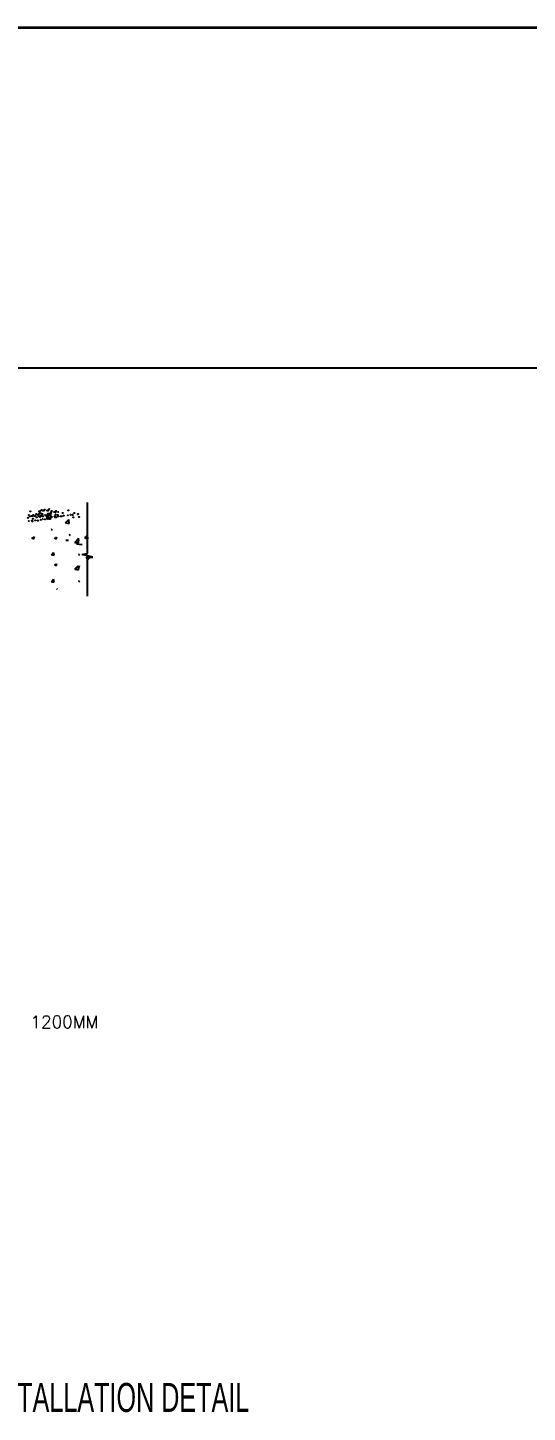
# Model space of a CAD drawing. Header units: inches. Extents: x 3955 to 4125, y 4886 to 4983.
# Drawn here: x 4082.83 to 4085.3, y 4948.97 to 4955.82 of the extents above; entities that cross this region are included whole.
import ezdxf
from ezdxf.enums import TextEntityAlignment as Align

# ---------------------------------------------------------------- set-up
doc = ezdxf.new("R2010")
doc.units = ezdxf.units.IN
doc.header["$MEASUREMENT"] = 0
doc.layers.get('0').update_dxf_attribs({"lineweight": 35})
for name, color, linetype in [('ARCH', 1, 'Continuous'), ('E-LIGHT', 141, 'Continuous'), ('E-TEXT', 2, 'Continuous'), ('EL_L140', 5, 'Continuous')]:
    doc.layers.add(name, color=color, linetype=linetype)
doc.styles.add('ET140', font='stencil.shx', dxfattribs={"height": 0.35})
doc.styles.add('ROMANS', font='ROMANS.shx', dxfattribs={"width": 0.9})

# ---------------------------------------------------------------- blocks, each defined once
blk = doc.blocks.new('A$C760A6436')
at = {"layer": 'ARCH', "color": 1}
for p, q in [((4.8885, -0.3799), (4.8885, -0.2753)), ((4.8827, -0.3475), (4.8869, -0.3446)), ((4.8827, -0.3475), (4.8886, -0.3497)), ((4.8869, -0.3446), (4.8886, -0.3497)), ((4.8773, -0.3816), (4.8885, -0.3799)), ((4.8989, -0.3874), (4.8773, -0.3816)), ((4.8856, -0.3886), (4.8898, -0.3858)), ((4.8856, -0.3886), (4.8915, -0.3909)), ((4.8884, -0.3874), (4.8989, -0.3874)), ((4.8884, -0.4673), (4.8884, -0.3874)), ((4.8898, -0.3858), (4.8915, -0.3909))]:
    blk.add_line(p, q, dxfattribs=at)
at = {"layer": 'ARCH', "color": 8}
for p, q in [((4.7956, -0.309), (4.7975, -0.3083)), ((4.7956, -0.309), (4.7975, -0.3103)), ((4.8046, -0.3103), (4.8063, -0.3052)), ((4.8061, -0.3062), (4.8127, -0.2993)), ((4.8061, -0.3062), (4.8136, -0.3073)), ((4.8136, -0.3073), (4.8127, -0.2993)), ((4.8432, -0.3168), (4.8498, -0.31)), ((4.8507, -0.318), (4.8498, -0.31)), ((4.8136, -0.3308), (4.8155, -0.3301)), ((4.8136, -0.3308), (4.8155, -0.3321)), ((4.8432, -0.3168), (4.8507, -0.318)), ((4.7734, -0.3473), (4.7776, -0.3502)), ((4.7776, -0.3501), (4.7793, -0.345)), ((4.8197, -0.3478), (4.8239, -0.3506)), ((4.8238, -0.3506), (4.8256, -0.3455)), ((4.8441, -0.3522), (4.8492, -0.3526)), ((4.8507, -0.3415), (4.8526, -0.3408)), ((4.8507, -0.3415), (4.8526, -0.3428)), ((4.8625, -0.3571), (4.8691, -0.3502)), ((4.8625, -0.3571), (4.87, -0.3582)), ((4.8653, -0.3536), (4.8694, -0.3487)), ((4.8658, -0.3598), (4.877, -0.3616)), ((4.87, -0.3582), (4.8691, -0.3502)), ((4.8703, -0.354), (4.8694, -0.3487)), ((4.8146, -0.3828), (4.8187, -0.3779)), ((4.8146, -0.3828), (4.8196, -0.3832)), ((4.8196, -0.3832), (4.8187, -0.3779)), ((4.87, -0.3818), (4.8719, -0.381)), ((4.87, -0.3818), (4.8719, -0.383)), ((4.8197, -0.4026), (4.8239, -0.4054)), ((4.8238, -0.4054), (4.8256, -0.4003)), ((4.8625, -0.4119), (4.8691, -0.405)), ((4.8625, -0.4119), (4.87, -0.413)), ((4.87, -0.413), (4.8691, -0.405)), ((4.8708, -0.405), (4.8698, -0.4103)), ((4.8146, -0.4376), (4.8187, -0.4327)), ((4.8146, -0.4376), (4.8196, -0.438)), ((4.8196, -0.438), (4.8187, -0.4327)), ((4.8268, -0.4537), (4.8251, -0.452)), ((4.87, -0.4365), (4.8719, -0.4358)), ((4.87, -0.4365), (4.8719, -0.4378))]:
    blk.add_line(p, q, dxfattribs=at)
at = {"layer": 'ARCH', "color": 1, "const_width": 0.0000844}
for points in [[(4.8885, -0.2846), (4.4912, -0.2846)], [(4.8884, -0.4457), (3.5845, -0.4457)]]:
    blk.add_lwpolyline(points, dxfattribs=at)
at = {"layer": 'ARCH', "color": 8}
for centre in [(4.766, -0.3066), (4.7679, -0.301), (4.7701, -0.3038), (4.7711, -0.2936), (4.7735, -0.3028), (4.7744, -0.3122), (4.7757, -0.3029), (4.7763, -0.3085), (4.7772, -0.301), (4.7795, -0.3029), (4.7804, -0.3029), (4.7813, -0.3117), (4.7832, -0.2991), (4.7837, -0.3057), (4.7865, -0.301), (4.7866, -0.3122), (4.7884, -0.301), (4.7884, -0.3038), (4.7893, -0.2936), (4.7897, -0.2973), (4.7906, -0.3051), (4.791, -0.293), (4.792, -0.3033), (4.7921, -0.2973), (4.7925, -0.3029), (4.7925, -0.3107), (4.7944, -0.2907), (4.7949, -0.3001), (4.7954, -0.302), (4.7957, -0.2986), (4.7966, -0.2921), (4.7968, -0.3038), (4.7986, -0.2917), (4.8005, -0.2898), (4.8012, -0.3098), (4.8014, -0.301), (4.8041, -0.3014), (4.8042, -0.3038), (4.8056, -0.2917), (4.8066, -0.3066), (4.8068, -0.3089), (4.807, -0.2917), (4.807, -0.2982), (4.8075, -0.3001), (4.808, -0.302), (4.8089, -0.2982), (4.8098, -0.2889), (4.8106, -0.3089), (4.8115, -0.3089), (4.8126, -0.2982), (4.8131, -0.2954), (4.8143, -0.3051), (4.8145, -0.2926), (4.8145, -0.3048), (4.8201, -0.2945), (4.821, -0.3038), (4.822, -0.3057), (4.8224, -0.2954), (4.8229, -0.3001), (4.8234, -0.3057), (4.8238, -0.2926), (4.8271, -0.301), (4.8279, -0.3033), (4.828, -0.2945), (4.8332, -0.3038), (4.8355, -0.3038), (4.8373, -0.2968), (4.8391, -0.3024), (4.8479, -0.3014), (4.8488, -0.2912), (4.8535, -0.3005), (4.8572, -0.3005), (4.8582, -0.3005), (4.8593, -0.3057), (4.8609, -0.2968), (4.8687, -0.2991), (4.8706, -0.3048), (4.7679, -0.3131), (4.7753, -0.314)]:
    blk.add_circle(centre, 0.000422, dxfattribs=at)
at = {"layer": 'E-LIGHT', "color": 141}
blk.add_lwpolyline([(7.7804, 0), (0, 0)], dxfattribs=at)
at = {"layer": 'E-TEXT', "style": 'ROMANS'}
blk.add_text('1200MM', height=0.02532, dxfattribs=at).set_placement((4.7712, -1.353))
at = {"layer": 'EL_L140', "color": 3, "style": 'ET140', "width": 0.65}
blk.add_text('SMOKE DETECTOR AND MANUAL PULL STATION INSTALLATION DETAIL', height=0.059375, dxfattribs=at).set_placement((4.3225, -2.1402), align=Align.CENTER)

msp = doc.modelspace()

# ---------------------------------------------------------------- linework, layer by layer
at = {"color": 4}
msp.add_line((4085.9599, 4955.8183), (4077.5639, 4955.8183), dxfattribs=at)

# ---------------------------------------------------------------- block references
at = {"xscale": 2.411673539939912, "yscale": 2.411673539939912, "zscale": 2.411673539939912}
msp.add_blockref('A$C760A6436', (4071.3367, 4954.1337), dxfattribs=at)

doc.saveas('drawing.dxf')
